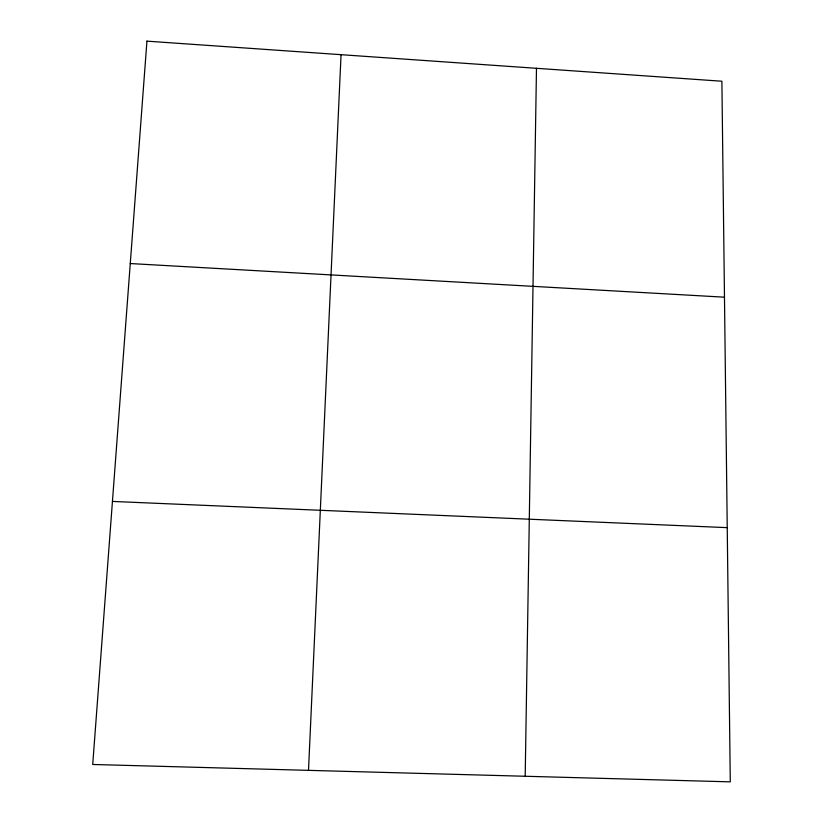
<?xml version="1.0" encoding="UTF-8"?>
<svg xmlns="http://www.w3.org/2000/svg" width="823" height="823" viewBox="0 0 823 823"><rect width="100%" height="100%" fill="white"/><g stroke="black" fill="none" stroke-linecap="round" stroke-linejoin="round"><path stroke-width="1.23" d="M525.197 776.264L536.483 68.309M308.502 770.359L341.051 54.678M112.442 501.423L727.234 527.646M130.271 263.545L724.477 297.185M146.936 41.15L92.721 764.474L730.279 781.85L721.894 81.23L146.936 41.15"/></g></svg>
